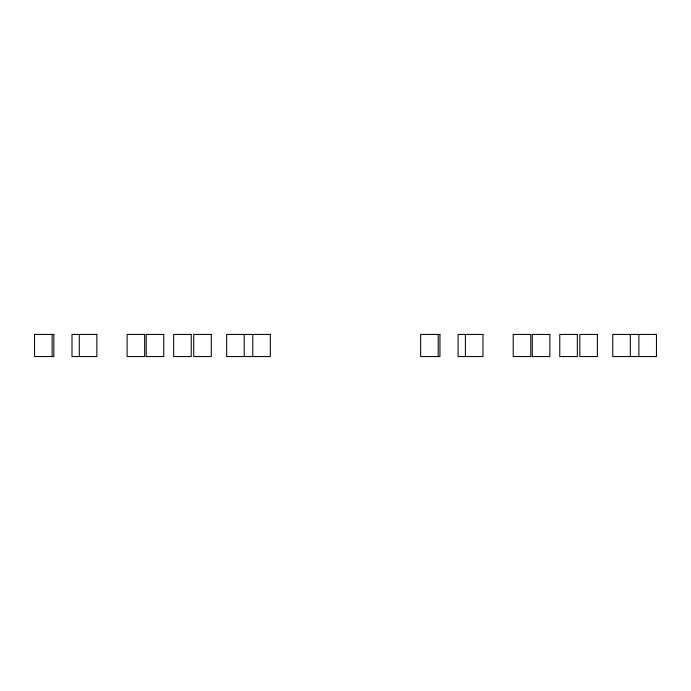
<?xml version="1.0" encoding="UTF-8"?>
<svg xmlns="http://www.w3.org/2000/svg" width="691" height="691" viewBox="0 0 691 691"><rect width="100%" height="100%" fill="white"/><g stroke="black" fill="none" stroke-linecap="round" stroke-linejoin="round"><path stroke-width="1.04" d="M638.89 334.435L638.89 356.565M630.322 334.435L630.322 356.565M465.397 334.435L465.397 356.565M438.215 334.435L438.215 356.565M252.785 334.435L252.785 356.565M244.217 334.435L244.217 356.565M79.292 334.435L79.292 356.565M52.11 334.435L52.11 356.565M53.846 334.435L34.55 334.435L34.55 356.565L53.846 356.565L53.846 334.435M96.861 334.435L71.994 334.435L71.994 356.565L96.861 356.565L96.861 334.435M144.661 334.435L127.101 334.435L127.101 356.565L144.661 356.565L144.661 334.435M163.758 334.435L146.198 334.435L146.198 356.565L163.758 356.565L163.758 334.435M191.234 334.435L173.666 334.435L173.666 356.565L191.234 356.565L191.234 334.435M211.291 334.435L193.722 334.435L193.722 356.565L211.291 356.565L211.291 334.435M270.345 334.435L226.657 334.435L226.657 356.565L270.345 356.565L270.345 334.435M439.942 334.435L420.655 334.435L420.655 356.565L439.942 356.565L439.942 334.435M482.957 334.435L458.09 334.435L458.09 356.565L482.957 356.565L482.957 334.435M530.766 334.435L513.206 334.435L513.206 356.565L530.766 356.565L530.766 334.435M549.863 334.435L532.303 334.435L532.303 356.565L549.863 356.565L549.863 334.435M577.339 334.435L559.77 334.435L559.77 356.565L577.339 356.565L577.339 334.435M597.387 334.435L579.827 334.435L579.827 356.565L597.387 356.565L597.387 334.435M656.45 334.435L612.762 334.435L612.762 356.565L656.45 356.565L656.45 334.435"/></g></svg>
